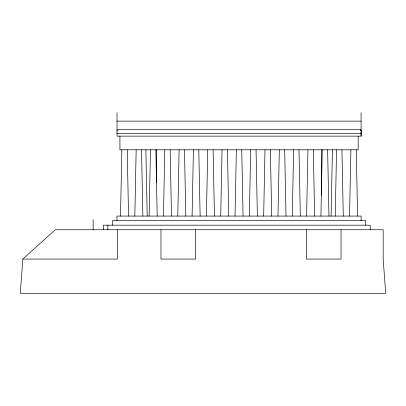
<?xml version="1.0" encoding="UTF-8"?>
<svg xmlns="http://www.w3.org/2000/svg" width="406" height="406" viewBox="0 0 406 406"><rect width="100%" height="100%" fill="white"/><g stroke="black" fill="none" stroke-linecap="round" stroke-linejoin="round"><path stroke-width="0.61" d="M120.516 216.073L121.851 149.799M134.828 216.073L136.162 149.799M149.144 216.073L150.479 149.799M163.456 216.073L164.795 149.799M177.772 216.073L179.107 149.799M192.089 216.073L193.423 149.799M206.4 216.073L207.735 149.799M220.717 216.073L222.052 149.799M235.033 216.073L236.368 149.799M249.345 216.073L250.68 149.799M263.661 216.073L264.996 149.799M277.973 216.073L279.313 149.799M292.29 216.073L293.624 149.799M306.606 216.073L307.941 149.799M320.918 216.073L322.252 149.799M331.098 216.073L332.438 149.799M335.234 216.073L336.569 149.799M349.551 216.073L350.885 149.799M22.822 259.069L20.3 293.294L385.7 293.294L383.178 259.069L383.178 229.745L55.267 229.745L22.822 259.069L117.324 259.069L117.324 229.745M117.014 121.135L361.086 121.135M117.014 133.528L361.086 133.528M356.25 149.799L357.584 216.073M341.938 149.799L343.273 216.073M327.622 149.799L328.956 216.073M313.305 149.799L314.645 216.073M298.994 149.799L300.328 216.073M284.677 149.799L286.012 216.073M270.366 149.799L271.7 216.073M256.049 149.799L257.384 216.073M241.732 149.799L243.067 216.073M227.421 149.799L228.756 216.073M213.104 149.799L214.439 216.073M198.788 149.799L200.128 216.073M184.476 149.799L185.811 216.073M170.16 149.799L171.494 216.073M155.848 149.799L157.183 216.073M145.876 149.799L147.211 216.073M141.532 149.799L142.866 216.073M127.215 149.799L128.55 216.073M370.226 229.745L370.226 225.188L103.347 225.188L103.347 229.745M365.669 225.188L365.669 220.631L112.432 220.631L112.432 225.188M361.086 112.655L361.086 136.132M361.112 220.631L361.112 216.073L116.989 216.073L116.989 220.631M358.173 136.132L358.173 149.799L119.927 149.799L119.927 136.132M341.05 229.745L341.05 259.069L306.403 259.069L306.403 229.745M321.648 149.799L321.648 195.245M195.626 229.745L195.626 259.069L160.974 259.069L160.974 229.745M156.452 149.799L156.452 182.619M117.014 112.655L117.014 136.132L361.193 136.132L361.193 130.813A1.203 1.203 0 0 0 360.721 129.864M107.874 225.188L107.874 229.745M93.141 219.753L93.141 229.618M117.014 130.91A1.294 1.294 0 0 1 118.308 129.615L359.883 129.615A1.203 1.203 0 0 1 361.086 130.813"/></g></svg>
